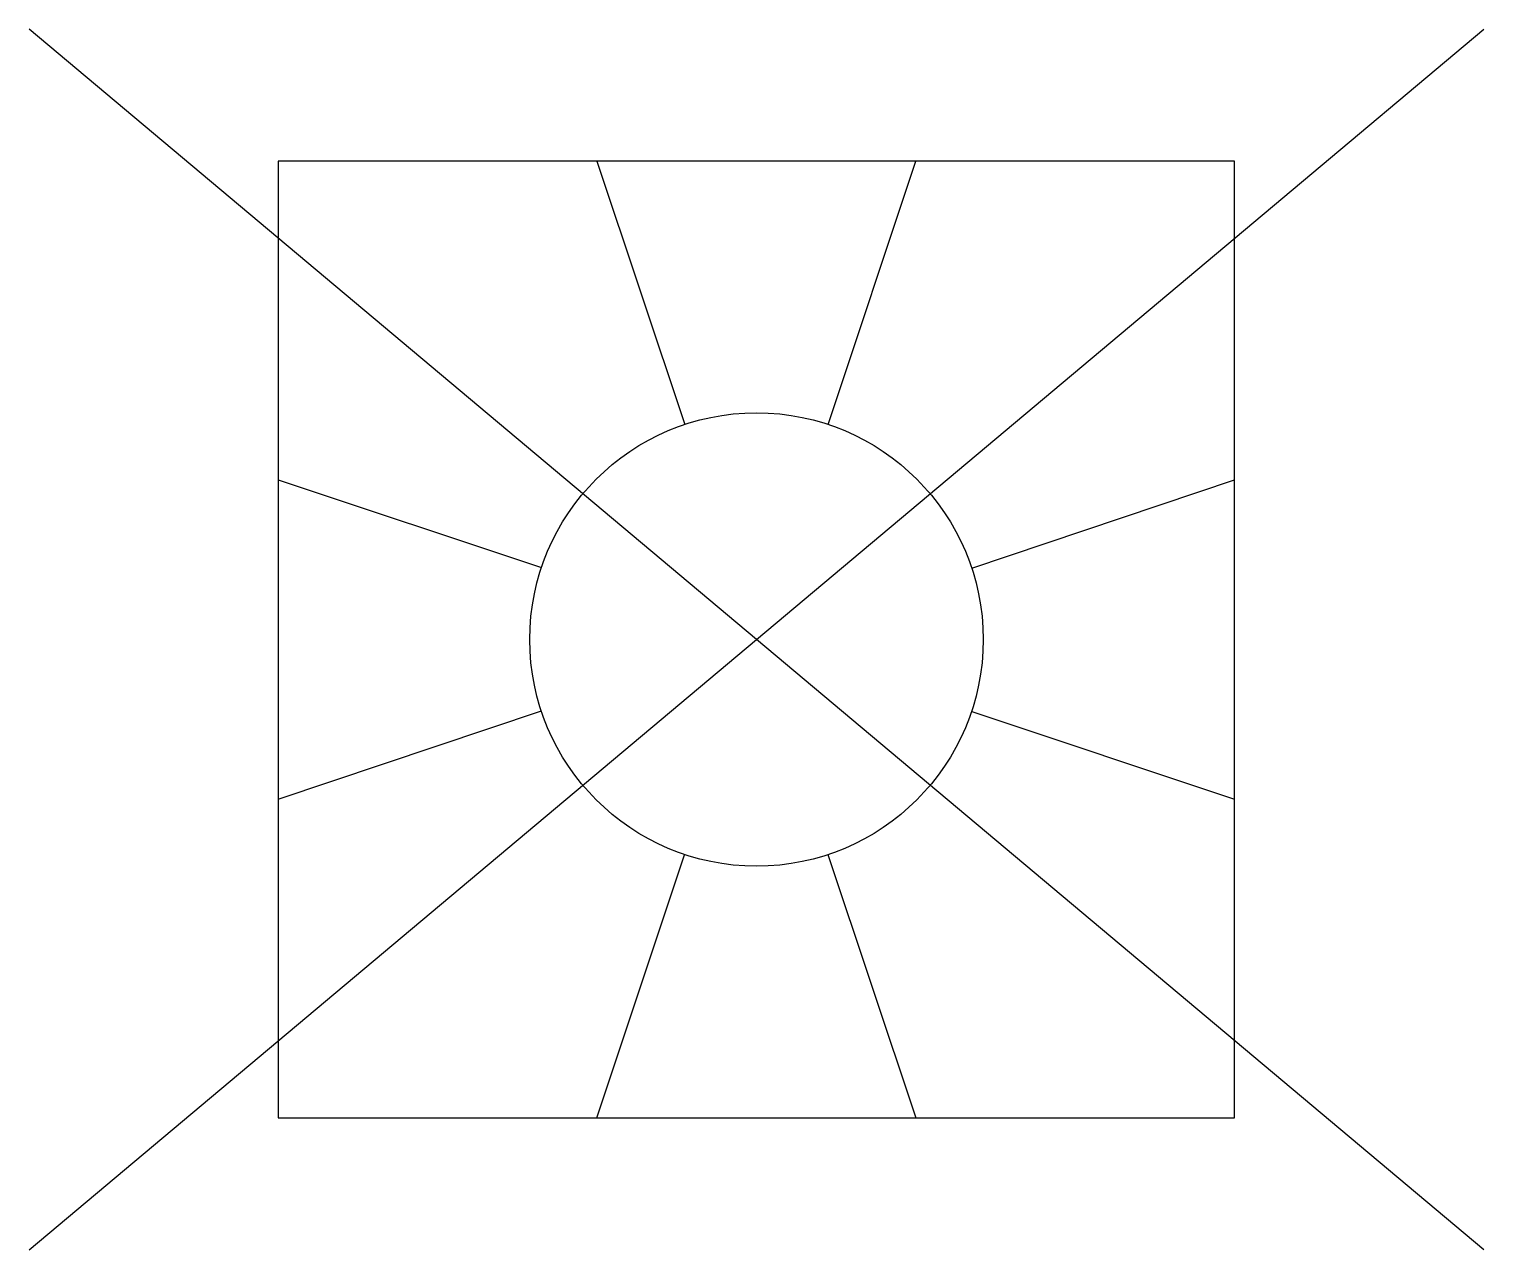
# Model space of a CAD drawing. Header units: metres. Extents: x -1.45 to 1.45, y -1.21 to 1.21.
import ezdxf

# ---------------------------------------------------------------- set-up
doc = ezdxf.new("R2010")
doc.units = ezdxf.units.M

msp = doc.modelspace()

# ---------------------------------------------------------------- linework, layer by layer
for p, q in [((-1.4451, -1.2126), (1.4451, 1.2126)), ((1.4451, -1.2126), (-1.4451, 1.2126)), ((-0.3173, 0.95), (-0.1423, 0.427)), ((0.1427, 0.427), (0.3167, 0.95)), ((-0.9503, 0.317), (-0.4273, 0.143)), ((0.4277, 0.142), (0.9497, 0.317)), ((-0.9503, -0.317), (-0.4273, -0.142)), ((0.4277, -0.143), (0.9497, -0.317)), ((-0.3173, -0.95), (-0.1433, -0.428)), ((0.1417, -0.427), (0.3167, -0.95))]:
    msp.add_line(p, q)
at = {"flags": 128}
msp.add_lwpolyline([(-0.9503, -0.95), (0.9497, -0.95), (0.9497, 0.95), (-0.9503, 0.95)], close=True, dxfattribs=at)
msp.add_circle((0, 0), 0.4504)

doc.saveas('drawing.dxf')
